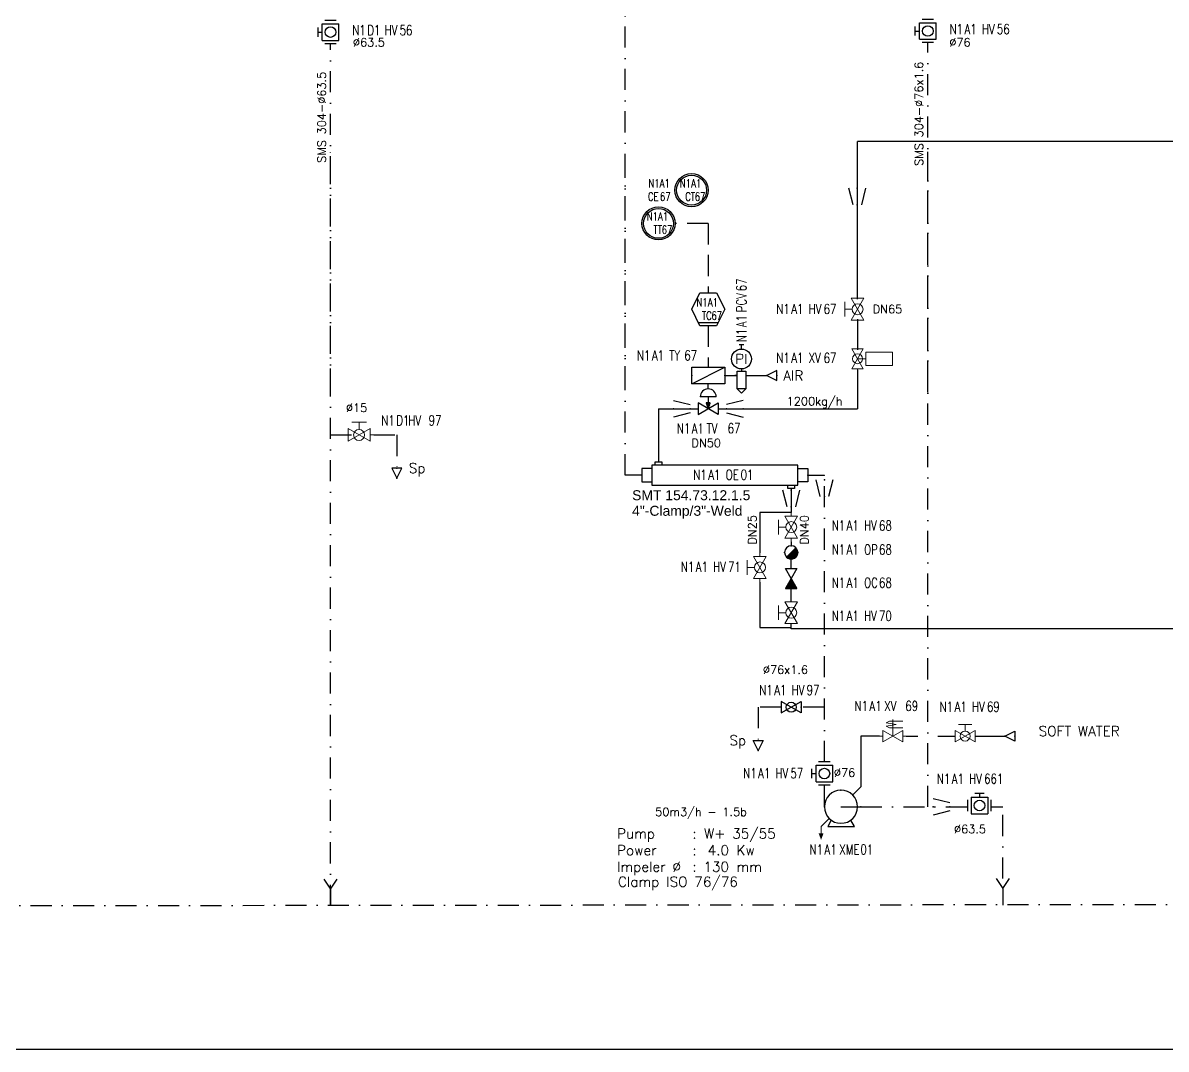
# Model space of a CAD drawing. Header units: inches. Extents: x 23270 to 25019, y 26221 to 27412.
# Drawn here: x 23625.2 to 23969.8, y 26220.9 to 26530.3 of the extents above; entities that cross this region are included whole.
import ezdxf
from ezdxf.enums import TextEntityAlignment as Align

# ---------------------------------------------------------------- set-up
doc = ezdxf.new("R2010")
doc.units = ezdxf.units.IN
doc.header["$MEASUREMENT"] = 0
for name, pattern in [('ACAD_ISO02W100', [15, 12, -3]), ('DASHDOT2', [12.7, 6.35, -3.175, 0, -3.175]), ('DASHED2', [9.525, 6.35, -3.175])]:
    doc.linetypes.add(name, pattern=pattern)
doc.layers.add('31 Equipment', color=7, linetype='Continuous', lineweight=9)
doc.layers.add('40 TXT Data', color=7, linetype='Continuous', lineweight=9)
for name, color, linetype in [('DIAMETRE', 7, 'Continuous'), ('ECHANGEURS', 7, 'Continuous'), ('LIAISON INSTRUMENTATION', 140, 'DASHED2'), ('MATERIEL-DIVERS', 7, 'Continuous'), ('POMPES', 7, 'Continuous'), ('REGUL', 140, 'DASHED2'), ('REPERES', 7, 'Continuous'), ('Skid', 5, 'Continuous'), ('techn-data', 7, 'Continuous'), ('TEXTES', 7, 'Continuous'), ('TUYAUTERIE-AIR INSTRUMENT', 3, 'Continuous'), ('TUYAUTERIE-EAU UTILITES FROIDE', 142, 'Continuous'), ('TUYAUTERIE-NEP', 4, 'DASHDOT2'), ('TUYAUTERIE-PROCESS', 30, 'Continuous'), ('TUYAUTERIE-VAPEUR INDUSTRIELLE', 231, 'Continuous'), ('TXT_ENG', 7, 'Continuous'), ('TXT_FR', 7, 'Continuous'), ('VANNES', 7, 'Continuous')]:
    doc.layers.add(name, color=color, linetype=linetype)
doc.layers.get('REPERES').off()
doc.styles.add('ROMANC', font='romanc')
doc.styles.add('ROMANS', font='ROMANS.SHX')
doc.styles.get("Standard").update_dxf_attribs({"font": 'arial.ttf'})

# ---------------------------------------------------------------- blocks, each defined once
blk = doc.blocks.new('VALVBUTT A BRIDES')
at = {"layer": 'VANNES'}
for p, q in [((-1.4, 3.77), (1.4, 3.77)), ((0, 3.77), (0, 2.5)), ((-3.5, -1.73), (-3.5, 1.74)), ((-2.5, 2.5), (-2.5, -2.5)), ((-2.5, 2.5), (2.5, 2.5)), ((2.5, 2.5), (2.5, -2.5)), ((3.5, -1.73), (3.5, 1.74)), ((-2.5, -2.5), (2.5, -2.5))]:
    blk.add_line(p, q, dxfattribs=at)
blk.add_circle((0, 0), 1.6, dxfattribs=at)
blk = doc.blocks.new('*X32')
at = {"color": 0}
for p, q in [((69.01, 247.98), (69.02, 248)), ((69.02, 247.95), (69.07, 248)), ((69.03, 247.92), (69.11, 248)), ((69.04, 247.88), (69.16, 248)), ((69.05, 247.85), (69.2, 248)), ((69.06, 247.81), (69.25, 248)), ((69.07, 247.78), (69.29, 248)), ((69.08, 247.75), (69.34, 248)), ((69.1, 247.71), (69.38, 248)), ((69.11, 247.68), (69.43, 248)), ((69.12, 247.65), (69.47, 248)), ((69.13, 247.61), (69.52, 248)), ((69.14, 247.58), (69.56, 248)), ((69.15, 247.54), (69.61, 248)), ((69.16, 247.51), (69.65, 248)), ((69.17, 247.48), (69.7, 248)), ((69.19, 247.44), (69.74, 248)), ((69.2, 247.41), (69.79, 248)), ((69.21, 247.38), (69.83, 248)), ((69.22, 247.34), (69.88, 248)), ((69.23, 247.31), (69.92, 248)), ((69.24, 247.28), (69.97, 248)), ((69.25, 247.24), (70.01, 248)), ((69.26, 247.21), (70.06, 248)), ((69.28, 247.17), (70.1, 248)), ((69.29, 247.14), (70.15, 248)), ((69.3, 247.11), (70.19, 248)), ((69.31, 247.07), (70.24, 248)), ((69.32, 247.04), (70.28, 248)), ((69.33, 247.01), (70.33, 248)), ((69.34, 246.97), (70.37, 248)), ((69.35, 246.94), (70.42, 248)), ((69.37, 246.9), (70.46, 248)), ((69.38, 246.87), (70.51, 248)), ((69.39, 246.84), (70.55, 248)), ((69.4, 246.8), (70.6, 248)), ((69.41, 246.77), (70.64, 248)), ((69.42, 246.74), (70.68, 248)), ((69.43, 246.7), (70.73, 248)), ((69.44, 246.67), (70.77, 248)), ((69.45, 246.64), (70.82, 248)), ((69.47, 246.6), (70.86, 248)), ((69.48, 246.57), (70.91, 248)), ((69.49, 246.53), (70.95, 248)), ((69.5, 246.5), (71, 248)), ((69.51, 246.47), (70.98, 247.93)), ((69.52, 246.43), (70.96, 247.87)), ((69.53, 246.4), (70.93, 247.8)), ((69.54, 246.37), (70.91, 247.73)), ((69.56, 246.33), (70.89, 247.66)), ((69.57, 246.3), (70.87, 247.6)), ((69.58, 246.26), (70.84, 247.53)), ((69.59, 246.23), (70.82, 247.46)), ((69.6, 246.2), (70.8, 247.4)), ((69.61, 246.16), (70.78, 247.33)), ((69.62, 246.13), (70.75, 247.26)), ((69.63, 246.1), (70.73, 247.19)), ((69.65, 246.06), (70.71, 247.13)), ((69.66, 246.03), (70.69, 247.06)), ((69.67, 246), (70.66, 246.99)), ((69.68, 245.96), (70.64, 246.92)), ((69.69, 245.93), (70.62, 246.86)), ((69.7, 245.89), (70.6, 246.79)), ((69.71, 245.86), (70.57, 246.72)), ((69.72, 245.83), (70.55, 246.65)), ((69.74, 245.79), (70.53, 246.59)), ((69.75, 245.76), (70.51, 246.52)), ((69.76, 245.73), (70.48, 246.45)), ((69.77, 245.69), (70.46, 246.38)), ((69.78, 245.66), (70.44, 246.32)), ((69.79, 245.63), (70.42, 246.25)), ((69.8, 245.59), (70.39, 246.18)), ((69.81, 245.56), (70.37, 246.12)), ((69.83, 245.52), (70.35, 246.05)), ((69.84, 245.49), (70.33, 245.98)), ((69.85, 245.46), (70.3, 245.91)), ((69.86, 245.42), (70.28, 245.85)), ((69.87, 245.39), (70.26, 245.78)), ((69.88, 245.36), (70.24, 245.71)), ((69.89, 245.32), (70.21, 245.64)), ((69.9, 245.29), (70.19, 245.58)), ((69.92, 245.25), (70.17, 245.51)), ((69.93, 245.22), (70.15, 245.44)), ((69.94, 245.19), (70.12, 245.37)), ((69.95, 245.15), (70.1, 245.31)), ((69.96, 245.12), (70.08, 245.24)), ((69.97, 245.09), (70.06, 245.17)), ((69.98, 245.05), (70.04, 245.11)), ((69.99, 245.02), (70.01, 245.04))]:
    blk.add_line(p, q, dxfattribs=at)
blk = doc.blocks.new('CVC')
at = {"color": 7}
for p, q in [((-2.4, 3.6), (-2.4, 3.6)), ((2.4, 3.6), (-2.4, 3.6)), ((0, 3.6), (0, 1.8)), ((3, -1.734), (-3, 1.734)), ((-3, -1.734), (3, 1.734)), ((-3, 1.734), (-3, -1.734)), ((-0.6, 1.8), (0, 0)), ((0.6, 1.8), (-0.6, 1.8)), ((0, 0), (0.6, 1.8)), ((3, 1.734), (3, -1.734))]:
    blk.add_line(p, q, dxfattribs=at)
blk.add_arc((0, 3.6), 2.4, 0, 180, dxfattribs=at)
at = {"color": 7, "xscale": 0.6000000000000001, "yscale": 0.6000000000000001, "zscale": 0.6000000000000001}
blk.add_blockref('*X32', (-42, -147), dxfattribs=at)
blk = doc.blocks.new('EP')
at = {"color": 7}
for p, q in [((-5, -2.5), (-5, 2.5)), ((-5, -2.5), (5, 2.5)), ((-5, 2.5), (5, 2.5)), ((5, 2.5), (5, -2.5)), ((5, -2.5), (-5, -2.5))]:
    blk.add_line(p, q, dxfattribs=at)
at = {"color": 7, "extrusion": (-1, 0, 0)}
blk.add_point((-5, 0), dxfattribs=at)
at = {"color": 7, "extrusion": (0, 1, 0)}
blk.add_point((0, 2.5), dxfattribs=at)
at = {"color": 7, "extrusion": (1, 0, 0)}
blk.add_point((5, 0), dxfattribs=at)
at = {"color": 7, "extrusion": (0, -1, 0)}
blk.add_point((0, -2.5), dxfattribs=at)
at = {"layer": 'REGUL', "color": 2}
for p in [(-5, 0), (0, 2.5), (5, 0), (0, -2.5)]:
    blk.add_point(p, dxfattribs=at)
at = {"layer": 'REGUL', "color": 7, "extrusion": (-1, 0, 0)}
blk.add_point((-5, 0), dxfattribs=at)
at = {"layer": 'REGUL', "color": 7, "extrusion": (0, 1, 0)}
blk.add_point((0, 2.5), dxfattribs=at)
at = {"layer": 'REGUL', "color": 7, "extrusion": (1, 0, 0)}
blk.add_point((5, 0), dxfattribs=at)
at = {"layer": 'REGUL', "color": 7, "extrusion": (0, -1, 0)}
blk.add_point((0, -2.5), dxfattribs=at)
blk = doc.blocks.new('INSTR-F-L-TT')
at = {"layer": 'MATERIEL-DIVERS'}
for radius in [5, 4.5]:
    blk.add_circle((0, 0), radius, dxfattribs=at)
blk = doc.blocks.new('INSTR-F-PLC-TC')
at = {"layer": 'MATERIEL-DIVERS', "color": 7, "lineweight": -3}
for p, q in [((-5, 0), (-2.5, 5)), ((-2.5, 5), (2.5, 5)), ((2.5, 5), (5, 0)), ((-2.5, -5), (-5, 0)), ((5, 0), (2.5, -5)), ((-3, -4), (3, -4)), ((2.5, -5), (-2.5, -5))]:
    blk.add_line(p, q, dxfattribs=at)
blk = doc.blocks.new('*X24')
at = {"color": 0}
for p, q in [((96.47, 162.96), (103.54, 170.03)), ((96.49, 162.94), (103.56, 170.01)), ((96.51, 162.92), (103.58, 169.99)), ((96.53, 162.9), (103.6, 169.97)), ((96.56, 162.88), (103.62, 169.94)), ((96.58, 162.85), (103.65, 169.92)), ((96.6, 162.83), (103.67, 169.9)), ((96.63, 162.81), (103.69, 169.87)), ((96.65, 162.79), (103.71, 169.85)), ((96.67, 162.77), (103.73, 169.83)), ((96.7, 162.75), (103.75, 169.8)), ((96.72, 162.73), (103.77, 169.78)), ((96.74, 162.7), (103.8, 169.76)), ((96.77, 162.68), (103.82, 169.73)), ((96.79, 162.66), (103.84, 169.71)), ((96.82, 162.64), (103.86, 169.68)), ((96.84, 162.62), (103.88, 169.66)), ((96.87, 162.6), (103.9, 169.63)), ((96.89, 162.58), (103.92, 169.61)), ((96.92, 162.56), (103.94, 169.58)), ((96.94, 162.54), (103.96, 169.56)), ((96.97, 162.52), (103.98, 169.53)), ((96.99, 162.5), (104, 169.51)), ((97.02, 162.49), (104.01, 169.48)), ((97.05, 162.47), (104.03, 169.45)), ((97.07, 162.45), (104.05, 169.43)), ((97.1, 162.43), (104.07, 169.4)), ((97.12, 162.41), (104.09, 169.38)), ((97.15, 162.39), (104.11, 169.35)), ((97.18, 162.37), (104.13, 169.32)), ((97.2, 162.36), (104.14, 169.3)), ((97.23, 162.34), (104.16, 169.27)), ((97.26, 162.32), (104.18, 169.24)), ((97.28, 162.3), (104.2, 169.22)), ((97.31, 162.28), (104.22, 169.19)), ((97.34, 162.27), (104.23, 169.16)), ((97.37, 162.25), (104.25, 169.13)), ((97.39, 162.23), (104.27, 169.11)), ((97.42, 162.22), (104.28, 169.08)), ((97.45, 162.2), (104.3, 169.05)), ((97.48, 162.18), (104.32, 169.02)), ((97.51, 162.17), (104.33, 168.99)), ((97.54, 162.15), (104.35, 168.96)), ((97.56, 162.13), (104.37, 168.94)), ((97.59, 162.12), (104.38, 168.91)), ((97.62, 162.1), (104.4, 168.88)), ((97.65, 162.09), (104.41, 168.85)), ((97.68, 162.07), (104.43, 168.82)), ((97.71, 162.05), (104.45, 168.79)), ((97.74, 162.04), (104.46, 168.76)), ((97.77, 162.02), (104.48, 168.73)), ((97.8, 162.01), (104.49, 168.7)), ((97.83, 161.99), (104.51, 168.67)), ((97.86, 161.98), (104.52, 168.64)), ((97.89, 161.97), (104.53, 168.61)), ((97.92, 161.95), (104.55, 168.58)), ((97.95, 161.94), (104.56, 168.55)), ((97.98, 161.92), (104.58, 168.52)), ((98.02, 161.91), (104.59, 168.48)), ((98.05, 161.9), (104.6, 168.45)), ((98.08, 161.88), (104.62, 168.42)), ((98.11, 161.87), (104.63, 168.39)), ((98.14, 161.86), (104.64, 168.36)), ((98.17, 161.84), (104.66, 168.33)), ((98.21, 161.83), (104.67, 168.29)), ((98.24, 161.82), (104.68, 168.26)), ((98.27, 161.81), (104.69, 168.23)), ((98.31, 161.8), (104.7, 168.19)), ((98.34, 161.78), (104.72, 168.16)), ((98.37, 161.77), (104.73, 168.13)), ((98.41, 161.76), (104.74, 168.09)), ((98.44, 161.75), (104.75, 168.06)), ((98.47, 161.74), (104.76, 168.03)), ((98.51, 161.73), (104.77, 167.99)), ((98.54, 161.72), (104.78, 167.96)), ((98.58, 161.71), (104.79, 167.92)), ((98.61, 161.7), (104.8, 167.89)), ((98.65, 161.69), (104.81, 167.85)), ((98.68, 161.68), (104.82, 167.82)), ((98.72, 161.67), (104.83, 167.78)), ((98.75, 161.66), (104.84, 167.75)), ((98.79, 161.65), (104.85, 167.71)), ((98.82, 161.64), (104.86, 167.68)), ((98.86, 161.63), (104.87, 167.64)), ((98.9, 161.62), (104.88, 167.6)), ((98.93, 161.62), (104.88, 167.57)), ((98.97, 161.61), (104.89, 167.53)), ((99.01, 161.6), (104.9, 167.49)), ((99.04, 161.59), (104.91, 167.46)), ((99.08, 161.58), (104.92, 167.42)), ((99.12, 161.58), (104.92, 167.38)), ((99.16, 161.57), (104.93, 167.34)), ((99.2, 161.56), (104.94, 167.3)), ((99.24, 161.56), (104.94, 167.26)), ((99.27, 161.55), (104.95, 167.23)), ((99.31, 161.55), (104.95, 167.19)), ((99.35, 161.54), (104.96, 167.15)), ((99.39, 161.54), (104.96, 167.11)), ((99.43, 161.53), (104.97, 167.07)), ((99.47, 161.53), (104.97, 167.03)), ((99.51, 161.52), (104.98, 166.99)), ((99.56, 161.52), (104.98, 166.94)), ((99.6, 161.52), (104.98, 166.9)), ((99.64, 161.51), (104.99, 166.86)), ((99.68, 161.51), (104.99, 166.82)), ((99.72, 161.51), (104.99, 166.78)), ((99.77, 161.51), (104.99, 166.73)), ((99.81, 161.5), (105, 166.69)), ((99.85, 161.5), (105, 166.65)), ((99.9, 161.5), (105, 166.6)), ((99.94, 161.5), (105, 166.56)), ((99.99, 161.5), (105, 166.51)), ((100.03, 161.5), (105, 166.47)), ((100.08, 161.5), (105, 166.42)), ((100.12, 161.5), (105, 166.38)), ((100.17, 161.5), (105, 166.33)), ((100.21, 161.5), (105, 166.29)), ((100.26, 161.51), (104.99, 166.24)), ((100.31, 161.51), (104.99, 166.19)), ((100.36, 161.51), (104.99, 166.14)), ((100.41, 161.52), (104.98, 166.09)), ((100.46, 161.52), (104.98, 166.04)), ((100.5, 161.53), (104.97, 166)), ((100.55, 161.53), (104.97, 165.95)), ((100.61, 161.54), (104.96, 165.89)), ((100.66, 161.54), (104.96, 165.84)), ((100.71, 161.55), (104.95, 165.79)), ((100.76, 161.56), (104.94, 165.74)), ((100.82, 161.57), (104.93, 165.68)), ((100.87, 161.58), (104.92, 165.63)), ((100.92, 161.59), (104.91, 165.58)), ((100.98, 161.6), (104.9, 165.52)), ((101.04, 161.61), (104.89, 165.46)), ((101.09, 161.62), (104.88, 165.41)), ((101.15, 161.63), (104.87, 165.35)), ((101.21, 161.65), (104.85, 165.29)), ((101.27, 161.66), (104.84, 165.23)), ((101.33, 161.68), (104.82, 165.17)), ((101.4, 161.7), (104.8, 165.1)), ((101.46, 161.72), (104.78, 165.04)), ((101.53, 161.74), (104.76, 164.97)), ((101.59, 161.76), (104.74, 164.91)), ((101.66, 161.78), (104.72, 164.84)), ((101.73, 161.81), (104.69, 164.77)), ((101.8, 161.84), (104.66, 164.7)), ((101.88, 161.87), (104.63, 164.62)), ((101.95, 161.9), (104.6, 164.55)), ((102.03, 161.93), (104.57, 164.47)), ((102.12, 161.97), (104.53, 164.38)), ((102.2, 162.01), (104.49, 164.3)), ((102.29, 162.06), (104.44, 164.21)), ((102.39, 162.11), (104.39, 164.11)), ((102.49, 162.16), (104.34, 164.01)), ((102.6, 162.23), (104.27, 163.9)), ((102.72, 162.31), (104.19, 163.78)), ((102.86, 162.4), (104.1, 163.64)), ((103.02, 162.52), (103.98, 163.48)), ((103.26, 162.71), (103.79, 163.24))]:
    blk.add_line(p, q, dxfattribs=at)
blk = doc.blocks.new('ST')
at = {"color": 7}
blk.add_line((-1.41, 1.42), (1.42, -1.41), dxfattribs=at)
for start, end in [(134.8377, 315.1619), (315.2431, 134.7569)]:
    blk.add_arc((0, 0), 2, start, end, dxfattribs=at)
at = {"color": 7, "extrusion": (-1, 0, 0)}
blk.add_point((-2, 0), dxfattribs=at)
at = {"color": 7, "extrusion": (0, 1, 0)}
blk.add_point((0, 2), dxfattribs=at)
at = {"color": 7, "extrusion": (1, 0, 0)}
blk.add_point((2, 0), dxfattribs=at)
at = {"color": 7, "extrusion": (0, -1, 0)}
blk.add_point((0, -2), dxfattribs=at)
at = {"color": 7, "xscale": -0.4, "yscale": 0.4, "zscale": 0.4}
blk.add_blockref('*X24', (40, -66.6), dxfattribs=at)
blk = doc.blocks.new('*X33')
at = {"color": 0}
for p, q in [((-1.24, 0), (-1.22, 0.01)), ((-1.22, -0.01), (-1.24, 0)), ((-1.19, -0.04), (-1.01, 0.13)), ((-1.01, -0.13), (-1.19, 0.04)), ((-1.13, -0.07), (-0.81, 0.26)), ((-0.81, -0.26), (-1.13, 0.07)), ((-1.07, -0.1), (-0.6, 0.38)), ((-0.6, -0.38), (-1.07, 0.1)), ((-1.02, -0.13), (-0.39, 0.5)), ((-0.39, -0.5), (-1.02, 0.13)), ((-0.96, -0.17), (-0.18, 0.62)), ((-0.18, -0.62), (-0.96, 0.17)), ((-0.9, -0.2), (0.03, 0.74)), ((0.03, -0.74), (-0.9, 0.2)), ((-0.85, -0.23), (0.24, 0.86)), ((0.24, -0.86), (-0.85, 0.23)), ((-0.79, -0.26), (0.45, 0.98)), ((0.45, -0.98), (-0.79, 0.26)), ((-0.74, -0.29), (0.66, 1.1)), ((0.66, -1.1), (-0.74, 0.29)), ((-0.68, -0.33), (0.87, 1.22)), ((0.87, -1.22), (-0.68, 0.33)), ((-0.62, -0.36), (1.08, 1.34)), ((1.08, -1.34), (-0.62, 0.36)), ((-0.57, -0.39), (1.28, 1.46)), ((1.28, -1.46), (-0.57, 0.39)), ((-0.51, -0.42), (1.49, 1.58)), ((1.49, -1.58), (-0.51, 0.42)), ((-0.46, -0.46), (1.7, 1.7)), ((1.7, -1.7), (-0.46, 0.46)), ((-0.4, -0.49), (1.91, 1.82)), ((1.91, -1.82), (-0.4, 0.49)), ((-0.34, -0.52), (2.12, 1.94)), ((2.12, -1.94), (-0.34, 0.52)), ((-0.29, -0.55), (2.33, 2.06)), ((2.33, -2.06), (-0.29, 0.55)), ((-0.23, -0.59), (2.54, 2.18)), ((2.54, -2.18), (-0.23, 0.59)), ((-0.18, -0.62), (2.75, 2.3)), ((2.75, -2.3), (-0.18, 0.62)), ((-0.12, -0.65), (2.96, 2.43)), ((2.96, -2.43), (-0.12, 0.65)), ((-0.06, -0.68), (3.16, 2.55)), ((3.16, -2.55), (-0.06, 0.68)), ((-0.01, -0.72), (3.37, 2.67)), ((3.37, -2.67), (-0.01, 0.72)), ((0.05, -0.75), (3.58, 2.79)), ((3.58, -2.79), (0.05, 0.75)), ((0.1, -0.78), (3.79, 2.91)), ((3.79, -2.91), (0.1, 0.78)), ((0.16, -0.81), (4, 3.03)), ((4, -3.03), (0.16, 0.81)), ((0.22, -0.84), (4.21, 3.15)), ((4.21, -3.15), (0.22, 0.84)), ((0.27, -0.88), (4.42, 3.27)), ((4.42, -3.27), (0.27, 0.88)), ((0.33, -0.91), (4.63, 3.39)), ((4.63, -3.39), (0.33, 0.91)), ((0.38, -0.94), (4.84, 3.51)), ((4.84, -3.51), (0.38, 0.94)), ((0.44, -0.97), (5, 3.59)), ((5, -3.59), (0.44, 0.97)), ((0.5, -1.01), (5, 3.5)), ((5, -3.5), (0.5, 1.01)), ((0.55, -1.04), (5, 3.41)), ((5, -3.41), (0.55, 1.04)), ((0.61, -1.07), (5, 3.32)), ((5, -3.32), (0.61, 1.07)), ((0.66, -1.1), (5, 3.23)), ((5, -3.23), (0.66, 1.1)), ((0.72, -1.14), (5, 3.14)), ((5, -3.14), (0.72, 1.14)), ((0.78, -1.17), (5, 3.06)), ((5, -3.06), (0.78, 1.17)), ((0.83, -1.2), (5, 2.97)), ((5, -2.97), (0.83, 1.2)), ((0.89, -1.23), (5, 2.88)), ((5, -2.88), (0.89, 1.23)), ((0.94, -1.27), (5, 2.79)), ((5, -2.79), (0.94, 1.27)), ((1, -1.3), (5, 2.7)), ((5, -2.7), (1, 1.3)), ((1.06, -1.33), (5, 2.61)), ((5, -2.61), (1.06, 1.33)), ((1.11, -1.36), (5, 2.53)), ((5, -2.53), (1.11, 1.36)), ((1.17, -1.39), (5, 2.44)), ((5, -2.44), (1.17, 1.39)), ((1.22, -1.43), (5, 2.35)), ((5, -2.35), (1.22, 1.43)), ((1.28, -1.46), (5, 2.26)), ((5, -2.26), (1.28, 1.46)), ((1.34, -1.49), (5, 2.17)), ((5, -2.17), (1.34, 1.49)), ((1.39, -1.52), (5, 2.08)), ((5, -2.08), (1.39, 1.52)), ((1.45, -1.56), (5, 1.99)), ((5, -1.99), (1.45, 1.56)), ((1.51, -1.59), (5, 1.91)), ((5, -1.91), (1.51, 1.59)), ((1.56, -1.62), (5, 1.82)), ((5, -1.82), (1.56, 1.62)), ((1.62, -1.65), (5, 1.73)), ((5, -1.73), (1.62, 1.65)), ((5, -1.64), (1.67, 1.69)), ((1.67, -1.69), (5, 1.64)), ((5, -1.55), (1.73, 1.72)), ((1.73, -1.72), (5, 1.55)), ((5, -1.46), (1.79, 1.75)), ((1.79, -1.75), (5, 1.46)), ((5, -1.38), (1.84, 1.78)), ((1.84, -1.78), (5, 1.38)), ((5, -1.29), (1.9, 1.81)), ((1.9, -1.81), (5, 1.29)), ((5, -1.2), (1.95, 1.85)), ((1.95, -1.85), (5, 1.2)), ((5, -1.11), (2.01, 1.88)), ((2.01, -1.88), (5, 1.11)), ((5, -1.02), (2.07, 1.91)), ((2.07, -1.91), (5, 1.02)), ((5, -0.93), (2.12, 1.94)), ((2.12, -1.94), (5, 0.93)), ((5, -0.85), (2.18, 1.98)), ((2.18, -1.98), (5, 0.85)), ((5, -0.76), (2.23, 2.01)), ((2.23, -2.01), (5, 0.76)), ((5, -0.67), (2.29, 2.04)), ((2.29, -2.04), (5, 0.67)), ((5, -0.58), (2.35, 2.07)), ((2.35, -2.07), (5, 0.58)), ((5, -0.49), (2.4, 2.11)), ((2.4, -2.11), (5, 0.49)), ((5, -0.4), (2.46, 2.14)), ((2.46, -2.14), (5, 0.4)), ((5, -0.32), (2.51, 2.17)), ((2.51, -2.17), (5, 0.32)), ((5, -0.23), (2.57, 2.2)), ((2.57, -2.2), (5, 0.23)), ((5, -0.14), (2.63, 2.24)), ((2.63, -2.24), (5, 0.14)), ((5, -0.05), (2.68, 2.27)), ((2.68, -2.27), (5, 0.05)), ((5, 0.04), (2.74, 2.3)), ((5, 0.13), (2.79, 2.33)), ((5, 0.21), (2.85, 2.36)), ((5, 0.3), (2.91, 2.4)), ((5, 0.39), (2.96, 2.43)), ((5, 0.48), (3.02, 2.46)), ((5, 0.57), (3.07, 2.49)), ((5, 0.66), (3.13, 2.53)), ((5, 0.75), (3.19, 2.56)), ((5, 0.83), (3.24, 2.59)), ((5, 0.92), (3.3, 2.62)), ((5, 1.01), (3.35, 2.66)), ((5, 1.1), (3.41, 2.69)), ((5, 1.19), (3.47, 2.72)), ((5, 1.28), (3.52, 2.75)), ((5, 1.36), (3.58, 2.79)), ((5, 1.45), (3.63, 2.82)), ((5, 1.54), (3.69, 2.85)), ((5, 1.63), (3.75, 2.88)), ((5, 1.72), (3.8, 2.91)), ((5, 1.81), (3.86, 2.95)), ((5, 1.89), (3.92, 2.98)), ((5, 1.98), (3.97, 3.01)), ((5, 2.07), (4.03, 3.04)), ((5, 2.16), (4.08, 3.08)), ((5, 2.25), (4.14, 3.11)), ((5, 2.34), (4.2, 3.14)), ((5, 2.42), (4.25, 3.17)), ((5, 2.51), (4.31, 3.21)), ((5, 2.6), (4.36, 3.24)), ((5, 2.69), (4.42, 3.27)), ((5, 2.78), (4.48, 3.3)), ((5, 2.87), (4.53, 3.33)), ((5, 2.95), (4.59, 3.37)), ((5, 3.04), (4.64, 3.4)), ((5, 3.13), (4.7, 3.43)), ((5, 3.22), (4.76, 3.46)), ((5, 3.31), (4.81, 3.5)), ((5, 3.4), (4.87, 3.53)), ((5, 3.49), (4.92, 3.56)), ((5, 3.57), (4.98, 3.59)), ((2.74, -2.3), (5, -0.04)), ((2.79, -2.33), (5, -0.13)), ((2.85, -2.36), (5, -0.21)), ((2.91, -2.4), (5, -0.3)), ((2.96, -2.43), (5, -0.39)), ((3.02, -2.46), (5, -0.48)), ((3.07, -2.49), (5, -0.57)), ((3.13, -2.53), (5, -0.66)), ((3.19, -2.56), (5, -0.75)), ((3.24, -2.59), (5, -0.83)), ((3.3, -2.62), (5, -0.92)), ((3.35, -2.66), (5, -1.01)), ((3.41, -2.69), (5, -1.1)), ((3.47, -2.72), (5, -1.19)), ((3.52, -2.75), (5, -1.28)), ((3.58, -2.79), (5, -1.36)), ((3.63, -2.82), (5, -1.45)), ((3.69, -2.85), (5, -1.54)), ((3.75, -2.88), (5, -1.63)), ((3.8, -2.91), (5, -1.72)), ((3.86, -2.95), (5, -1.81)), ((3.92, -2.98), (5, -1.89)), ((3.97, -3.01), (5, -1.98)), ((4.03, -3.04), (5, -2.07)), ((4.08, -3.08), (5, -2.16)), ((4.14, -3.11), (5, -2.25)), ((4.2, -3.14), (5, -2.34)), ((4.25, -3.17), (5, -2.42)), ((4.31, -3.21), (5, -2.51)), ((4.36, -3.24), (5, -2.6)), ((4.42, -3.27), (5, -2.69)), ((4.48, -3.3), (5, -2.78)), ((4.53, -3.33), (5, -2.87)), ((4.59, -3.37), (5, -2.95)), ((4.64, -3.4), (5, -3.04)), ((4.7, -3.43), (5, -3.13)), ((4.76, -3.46), (5, -3.22)), ((4.81, -3.5), (5, -3.31)), ((4.87, -3.53), (5, -3.4)), ((4.92, -3.56), (5, -3.49)), ((4.98, -3.59), (5, -3.57))]:
    blk.add_line(p, q, dxfattribs=at)
blk = doc.blocks.new('NRVS')
at = {"color": 7}
for p, q in [((-3, -1.73), (-3, 1.73)), ((3, 1.73), (-3, -1.73)), ((-3, 1.73), (3, -1.73)), ((3, -1.73), (3, 1.73))]:
    blk.add_line(p, q, dxfattribs=at)
at = {"color": 7, "extrusion": (1, 0, 0)}
blk.add_point((3, 0), dxfattribs=at)
at = {"color": 7, "extrusion": (-1, 0, 0)}
blk.add_point((-3, 0), dxfattribs=at)
at = {"color": 7, "xscale": 0.4801664355062404, "yscale": 0.4801664355062404, "zscale": 0.4801664355062404}
blk.add_blockref('*X33', (0.6, 0), dxfattribs=at)
blk = doc.blocks.new('INSTR-F-L-CT')
at = {"layer": 'MATERIEL-DIVERS'}
for radius in [5, 4.5]:
    blk.add_circle((0, 0), radius, dxfattribs=at)
blk = doc.blocks.new('FLE23')
at = {"color": 7}
for p, q in [((0, -1.5), (0, 1.5)), ((0, 1.5), (3, 0)), ((3, 0), (0, -1.5))]:
    blk.add_line(p, q, dxfattribs=at)
at = {"layer": 'MATERIEL-DIVERS', "color": 2}
for p in [(0, 0), (3, 0)]:
    blk.add_point(p, dxfattribs=at)
at = {"layer": 'MATERIEL-DIVERS', "color": 7, "extrusion": (-1, 0, 0)}
blk.add_point((0, 0), dxfattribs=at)
at = {"layer": 'MATERIEL-DIVERS', "color": 7, "extrusion": (1, 0, 0)}
blk.add_point((3, 0), dxfattribs=at)
blk = doc.blocks.new('VALVBALL')
at = {"color": 7}
for p, q in [((-3, 1.734), (-3, -1.734)), ((-3, -1.734), (3, 1.734)), ((3, -1.734), (-3, 1.734)), ((3, 1.734), (3, -1.734))]:
    blk.add_line(p, q, dxfattribs=at)
blk.add_circle((0, 0), 1.5, dxfattribs=at)
at = {"color": 7, "extrusion": (-1, 0, 0)}
blk.add_point((-3, 0), dxfattribs=at)
at = {"color": 7, "extrusion": (1, 0, 0)}
blk.add_point((3, 0), dxfattribs=at)
blk = doc.blocks.new('TUBLISSE')
at = {"layer": 'MATERIEL-DIVERS'}
for p, q in [((4, 3), (4, 4)), ((4, 4), (6, 4)), ((6, 4), (6, 3)), ((3, 2), (0, 2)), ((0, 2), (0, -2)), ((47, 3), (3, 3)), ((3, 3), (3, -3)), ((47, -3), (47, 3)), ((47, 2), (50, 2)), ((50, 2), (50, -2)), ((0, -2), (3, -2)), ((3, -3), (47, -3)), ((44, -4), (44, -3)), ((46, -3), (46, -4)), ((50, -2), (47, -2)), ((46, -4), (44, -4))]:
    blk.add_line(p, q, dxfattribs=at)
at = {"layer": 'MATERIEL-DIVERS', "color": 7, "extrusion": (0, 1, 0)}
blk.add_point((5, 4), dxfattribs=at)
at = {"layer": 'MATERIEL-DIVERS', "color": 2}
for p in [(5, 4), (0, 0), (50, 0), (45, -4)]:
    blk.add_point(p, dxfattribs=at)
at = {"layer": 'MATERIEL-DIVERS', "color": 7, "extrusion": (-1, 0, 0)}
blk.add_point((0, 0), dxfattribs=at)
at = {"layer": 'MATERIEL-DIVERS', "color": 7, "extrusion": (1, 0, 0)}
blk.add_point((50, 0), dxfattribs=at)
at = {"layer": 'MATERIEL-DIVERS', "color": 7, "extrusion": (0, -1, 0)}
blk.add_point((45, -4), dxfattribs=at)
blk = doc.blocks.new('PUMPCENP')
at = {"color": 7}
for p, q in [((0, 0), (-6, 0)), ((-4.04, -6), (-2.93, -4.05)), ((3.99, -6), (-4.04, -6)), ((2.92, -4.06), (3.99, -6))]:
    blk.add_line(p, q, dxfattribs=at)
blk.add_circle((0, 0), 5, dxfattribs=at)
at = {"color": 7, "extrusion": (1, 0, 0)}
blk.add_point((0, 5), dxfattribs=at)
at = {"color": 7, "extrusion": (-1, 0, 0)}
blk.add_point((-6, 0), dxfattribs=at)
at = {"color": 7, "extrusion": (0, 1, 0)}
blk.add_point((5, 0), dxfattribs=at)
blk = doc.blocks.new('CR')
at = {"color": 7}
for p, q in [((-2.5, 2.5), (2.5, 1.25)), ((2.5, 1.25), (2.5, 1.25)), ((2.5, -1.25), (-2.5, -2.5))]:
    blk.add_line(p, q, dxfattribs=at)
at = {"color": 7, "extrusion": (-1, 0, 0)}
blk.add_point((-2.5, 0), dxfattribs=at)
at = {"color": 7, "extrusion": (1, 0, 0)}
blk.add_point((2.5, 0), dxfattribs=at)
blk = doc.blocks.new('DETR12MODIF')
at = {"layer": 'MATERIEL-DIVERS', "color": 7}
for p, q in [((-0.67, 9.33), (0.67, 9.33)), ((0, 8), (0, 9.33)), ((-1.33, 0), (-2, 0)), ((-1.33, -4), (-1.33, 1.33)), ((-1.33, 1.33), (1.33, 1.33)), ((1.33, 1.33), (1.33, -4)), ((1.33, 0), (2, 0)), ((-1.33, -4), (0, -5.33)), ((1.33, -4), (-1.33, -4)), ((0, -5.33), (1.33, -4))]:
    blk.add_line(p, q, dxfattribs=at)
at = {"layer": 'MATERIEL-DIVERS'}
blk.add_line((0, 2), (0, 1.33), dxfattribs=at)
blk.add_circle((0, 5), 3, dxfattribs=at)
at = {"layer": 'MATERIEL-DIVERS', "style": 'ROMANS'}
blk.add_text('PI', height=3, dxfattribs=at).set_placement((0, 5), align=Align.MIDDLE)
blk = doc.blocks.new('FLE23-A')
at = {"color": 7}
for p, q in [((0, 1.5), (-3, 0)), ((-3, 0), (0, -1.5)), ((0, -1.5), (0, 1.5))]:
    blk.add_line(p, q, dxfattribs=at)
at = {"layer": 'MATERIEL-DIVERS', "color": 7, "extrusion": (-1, 0, 0)}
blk.add_point((-3, 0), dxfattribs=at)
at = {"layer": 'MATERIEL-DIVERS', "color": 2}
for p in [(-3, 0), (0, 0)]:
    blk.add_point(p, dxfattribs=at)
at = {"layer": 'MATERIEL-DIVERS', "color": 7, "extrusion": (1, 0, 0)}
blk.add_point((0, 0), dxfattribs=at)
blk = doc.blocks.new('APV-VLVM-BALL-KHV+MF-1')
at = {"layer": '31 Equipment'}
for p, q in [((-2, 3.5), (2, 3.5)), ((0, 1.5), (0, 3.5)), ((-3, 1.734), (-3, -1.734)), ((-3, -1.734), (3, 1.734)), ((3, -1.734), (-3, 1.734)), ((3, 1.734), (3, -1.734))]:
    blk.add_line(p, q, dxfattribs=at)
at = {"layer": '31 Equipment', "ltscale": 38}
for p, q in [((-3, 0), (-4, 0)), ((3, 0), (4, 0))]:
    blk.add_line(p, q, dxfattribs=at)
at = {"layer": '31 Equipment'}
blk.add_circle((0, 0), 1.5, dxfattribs=at)
blk = doc.blocks.new('APV-PMP-GEN-FLUSH-1')
at = {"layer": '31 Equipment', "color": 7}
for p, q in [((-3.54, 3.54), (-6, 6)), ((5.99, -6), (3.53, -3.54))]:
    blk.add_line(p, q, dxfattribs=at)
at = {"layer": '31 Equipment', "linetype": 'ACAD_ISO02W100', "ltscale": 38}
blk.add_line((6, -6), (6, -8), dxfattribs=at)
at = {"layer": '31 Equipment'}
blk.add_lwpolyline([(6, -10, 0, 1.5, 0), (6, -8, 1.5, 1.5, 0)], format="xyseb", dxfattribs=at)
blk = doc.blocks.new('APV-VLV-SOLV-22-1')
at = {"layer": '31 Equipment', "linetype": 'ACAD_ISO02W100', "ltscale": 38}
for p, q in [((-1, 4.5), (-2, 4)), ((-2, 4), (1, 3.5)), ((-2, 3), (1, 3.5)), ((3, 4.5), (-1, 4.5)), ((0, 0), (0, 5)), ((-1, 2.5), (-2, 3)), ((3, 2.5), (-1, 2.5))]:
    blk.add_line(p, q, dxfattribs=at)
at = {"layer": '31 Equipment', "ltscale": 38}
for p, q in [((-3, 0), (-4, 0)), ((3, 0), (4, 0))]:
    blk.add_line(p, q, dxfattribs=at)
at = {"layer": '31 Equipment'}
for p, q in [((-3, 1.734), (-3, -1.734)), ((-3, -1.734), (3, 1.734)), ((3, -1.734), (-3, 1.734)), ((3, 1.734), (3, -1.734))]:
    blk.add_line(p, q, dxfattribs=at)
blk = doc.blocks.new('APV-VLV-BALL-KHV+MF-3')
at = {"layer": '31 Equipment', "ltscale": 38}
for p, q in [((-3, 0), (-4, 0)), ((0, 0), (0, 2.5)), ((3, 0), (4, 0))]:
    blk.add_line(p, q, dxfattribs=at)
at = {"layer": '31 Equipment'}
for p, q in [((-3, 1.734), (-3, -1.734)), ((-3, -1.734), (3, 1.734)), ((3, -1.734), (-3, 1.734)), ((3, 1.734), (3, -1.734))]:
    blk.add_line(p, q, dxfattribs=at)
at = {"layer": '31 Equipment', "ltscale": 38}
blk.add_lwpolyline([(-2, 2.5), (2, 2.5), (2, 10.5), (-2, 10.5)], close=True, dxfattribs=at)
at = {"layer": '31 Equipment'}
blk.add_circle((0, 0), 1.5, dxfattribs=at)
blk = doc.blocks.new('REPNORM')
at = {"layer": 'TEXTES', "style": 'ROMANS', "width": 0.75}
for tag, p in [('ZONE', (-9.75, -1.25)), ('SOUSZONE', (-5.25, -1.25)), ('ELEMENT', (0, -1.25)), ('NUM', (4.5, -1.25))]:
    blk.add_attdef(tag, p, '', height=3, dxfattribs=at)
blk = doc.blocks.new('REPNORM1')
at = {"layer": 'TEXTES', "style": 'ROMANS', "width": 0.75}
for tag, p in [('ZONE', (-9.75, -1.25)), ('SOUSZONE', (-5.25, -1.25)), ('ELEMENT', (-0.75, -1.25)), ('NUM', (5.59, -1.22))]:
    blk.add_attdef(tag, p, '', height=3, dxfattribs=at)
blk = doc.blocks.new('REPINS2')
at = {"layer": 'TEXTES', "style": 'ROMANS', "width": 0.7}
for tag, p in [('ZONE', (-3.35, 0.8)), ('SOUSZONE', (0.05, 0.8)), ('NUM', (0.7, -2.6))]:
    blk.add_attdef(tag, p, '', height=2.5, dxfattribs=at)
blk.add_attdef('ELEMENT', text='', height=2.5, dxfattribs=at).set_placement((-1.56, -2.59), align=Align.CENTER)
blk = doc.blocks.new('REPINS')
at = {"layer": 'TEXTES', "style": 'ROMANS', "width": 0.75}
for tag, p in [('ZONE', (-3.3, 1)), ('SOUSZONE', (0.1, 1)), ('NUM', (0.2, -3))]:
    blk.add_attdef(tag, p, '', height=2.5, dxfattribs=at)
blk.add_attdef('ELEMENT', text='', height=2.5, dxfattribs=at).set_placement((-0.2, -3), align=Align.RIGHT)
blk = doc.blocks.new('TEXT-PUMP_caract_ANGLAIS')
at = {"layer": 'techn-data', "style": 'ROMANS'}
for s, p in [('Pump', (-22, 9)), ('Power', (-22, 4)), ('Kw', (14, 4)), ('Impeler %%C', (-22, -1)), ('mm', (14, -1))]:
    blk.add_text(s, height=3, dxfattribs=at).set_placement(p)
for p in [(2, 9), (2, 4), (2, -1)]:
    blk.add_text(':', height=3, dxfattribs=at).set_placement(p, align=Align.RIGHT)
blk.add_attdef('Type', (4.23, 9), '', height=3, dxfattribs=at)
for tag, p in [('Pui', (11.76, 4)), ('Dia', (11.76, -1))]:
    blk.add_attdef(tag, text='', height=3, dxfattribs=at).set_placement(p, align=Align.RIGHT)

msp = doc.modelspace()

# ---------------------------------------------------------------- linework, layer by layer
at = {"layer": 'LIAISON INSTRUMENTATION'}
for p, q in [((23831.79, 26469.85), (23821.79, 26469.85)), ((23831.79, 26469.85), (23831.79, 26448.96)), ((23831.79, 26438.96), (23831.79, 26426.46))]:
    msp.add_line(p, q, dxfattribs=at)
at = {"layer": 'MATERIEL-DIVERS', "color": 7}
for p, q in [((23840.46, 26423.96), (23839.79, 26423.96)), ((23843.12, 26423.96), (23843.79, 26423.96))]:
    msp.add_line(p, q, dxfattribs=at)
at = {"layer": 'MATERIEL-DIVERS'}
msp.add_line((23831.79, 26419.96), (23831.79, 26421.46), dxfattribs=at)
at = {"layer": 'Skid'}
msp.add_lwpolyline([(23280.37, 26220.87), (24692.51, 26220.87), (24692.51, 26403.84), (25019.02, 26403.84)], dxfattribs=at)
at = {"layer": 'TUYAUTERIE-AIR INSTRUMENT'}
for p, q in [((23836.79, 26423.96), (23840.46, 26423.96)), ((23843.79, 26423.96), (23849.46, 26423.96))]:
    msp.add_line(p, q, dxfattribs=at)
at = {"layer": 'TUYAUTERIE-EAU UTILITES FROIDE'}
for p, q in [((23883.44, 26315.25), (23877.79, 26315.25)), ((23877.79, 26315.25), (23877.79, 26299.96)), ((23891.44, 26315.25), (23894.95, 26315.25)), ((23900.95, 26315.25), (23906.2, 26315.25)), ((23912.2, 26315.25), (23921.2, 26315.25))]:
    msp.add_line(p, q, dxfattribs=at)
at = {"layer": 'TUYAUTERIE-NEP'}
for p, q in [((23806.79, 26420.49), (23806.79, 26948.8)), ((23717.95, 26419.77), (23717.95, 26524.03)), ((23897.95, 26418.93), (23897.95, 26524.35)), ((23717.95, 26264.08), (23717.95, 26491.54)), ((23806.79, 26393.96), (23806.79, 26492.1)), ((23897.95, 26293.96), (23897.95, 26491.38)), ((23717.95, 26406.05), (23724.95, 26406.05)), ((23730.95, 26406.05), (23737.95, 26406.05)), ((23737.95, 26406.05), (23737.95, 26396.07)), ((23811.79, 26393.96), (23806.79, 26393.96)), ((23861.79, 26393.96), (23866.79, 26393.96)), ((23866.79, 26307.46), (23866.79, 26393.96)), ((23853.79, 26323.96), (23846.79, 26323.96)), ((23846.79, 26323.96), (23846.79, 26313.98)), ((23866.79, 26323.96), (23859.79, 26323.96)), ((23866.79, 26293.96), (23866.79, 26300.46)), ((23877.79, 26293.96), (23910.05, 26293.96)), ((23917.05, 26293.96), (23920.55, 26293.96)), ((23920.55, 26272.32), (23920.55, 26293.96)), ((23715.95, 26272.08), (23717.95, 26269.08)), ((23717.95, 26269.08), (23719.95, 26272.08)), ((23918.55, 26272.32), (23920.55, 26269.32)), ((23920.55, 26269.32), (23922.55, 26272.32)), ((23717.95, 26269.08), (23717.95, 26264.08)), ((23920.55, 26269.32), (23920.55, 26264.32)), ((23537.95, 26264.08), (24325, 26264.86))]:
    msp.add_line(p, q, dxfattribs=at)
at = {"layer": 'TUYAUTERIE-VAPEUR INDUSTRIELLE'}
for p, q in [((23876.79, 26446.96), (23876.79, 26494.5)), ((24812.57, 26494.5), (23876.79, 26494.5)), ((23876.79, 26440.96), (23876.79, 26431.7)), ((23876.79, 26425.7), (23876.79, 26413.96)), ((23816.79, 26413.96), (23828.79, 26413.96)), ((23816.79, 26413.96), (23816.79, 26397.96)), ((23834.79, 26413.96), (23876.79, 26413.96)), ((23856.79, 26389.96), (23856.79, 26382.67)), ((23856.79, 26382.67), (23847.37, 26382.67)), ((23847.37, 26382.67), (23847.37, 26370.52)), ((23856.79, 26373.87), (23856.79, 26372.65)), ((23856.79, 26365.77), (23856.79, 26368.65)), ((23847.37, 26361.72), (23847.37, 26348.05)), ((23856.79, 26355.77), (23856.79, 26359.77)), ((23847.37, 26348.05), (23856.79, 26348.05)), ((23856.79, 26347.57), (23856.79, 26349.17)), ((23904.21, 26347.57), (23856.79, 26347.57)), ((23863.79, 26347.57), (23856.79, 26347.57)), ((23894.95, 26347.57), (23869.79, 26347.57)), ((24044.95, 26347.57), (23902.41, 26347.57)), ((24467.21, 26347.89), (23904.21, 26347.57))]:
    msp.add_line(p, q, dxfattribs=at)

# ---------------------------------------------------------------- block references
at = {"layer": '31 Equipment', "rotation": 270}
msp.add_blockref('APV-VLV-BALL-KHV+MF-3', (23876.79, 26429.04), dxfattribs=at)
at = {"layer": '31 Equipment'}
for name, p in [('APV-VLV-SOLV-22-1', (23887.44, 26315.25)), ('APV-VLVM-BALL-KHV+MF-1', (23909.2, 26315.25))]:
    msp.add_blockref(name, p, dxfattribs=at)
at = {"layer": '31 Equipment', "xscale": -1}
msp.add_blockref('APV-PMP-GEN-FLUSH-1', (23871.79, 26293.96), dxfattribs=at)
at = {"layer": 'ECHANGEURS'}
msp.add_blockref('TUBLISSE', (23811.79, 26393.96), dxfattribs=at)
at = {"layer": 'MATERIEL-DIVERS'}
for name, p in [('INSTR-F-L-CT', (23826.76, 26479.85)), ('INSTR-F-L-TT', (23816.79, 26469.85)), ('INSTR-F-PLC-TC', (23831.79, 26443.96)), ('DETR12MODIF', (23841.79, 26423.96)), ('EP', (23831.79, 26423.96)), ('FLE23-A', (23852.46, 26423.96)), ('CR', (23823.79, 26413.96)), ('CR', (23902.05, 26293.96))]:
    msp.add_blockref(name, p, dxfattribs=at)
for name, p, rotation in [('CR', (23876.69, 26477.96), 270), ('ST', (23856.79, 26370.65), 90), ('FLE23', (23924.2, 26315.25), 180), ('FLE23', (23846.79, 26313.96), 270)]:
    msp.add_blockref(name, p, dxfattribs=dict(at, rotation=rotation))
at = {"layer": 'MATERIEL-DIVERS', "xscale": -1}
msp.add_blockref('CR', (23839.79, 26413.96), dxfattribs=at)
at = {"layer": 'MATERIEL-DIVERS', "xscale": -1, "rotation": 90}
msp.add_blockref('FLE23', (23737.95, 26396.05), dxfattribs=at)
at = {"layer": 'POMPES', "xscale": -1}
msp.add_blockref('PUMPCENP', (23871.79, 26293.96), dxfattribs=at)
at = {"layer": 'REPERES'}
for name, p, values in [('REPNORM', (23734.27, 26527.85), {'ZONE': 'N1', 'SOUSZONE': 'D1', 'ELEMENT': 'HV', 'NUM': '56'}), ('REPNORM', (23914.27, 26528.17), {'ZONE': 'N1', 'SOUSZONE': 'A1', 'ELEMENT': 'HV', 'NUM': '56'}), ('REPINS', (23817.03, 26479.67), {'ZONE': 'N1', 'SOUSZONE': 'A1', 'ELEMENT': 'CE', 'NUM': '67'}), ('REPNORM', (23862.05, 26443.79), {'ZONE': 'N1', 'SOUSZONE': 'A1', 'ELEMENT': 'HV', 'NUM': '67'}), ('REPNORM', (23820.05, 26429.79), {'ZONE': 'N1', 'SOUSZONE': 'A1', 'ELEMENT': 'TY', 'NUM': '67'}), ('REPNORM', (23862.05, 26429.03), {'ZONE': 'N1', 'SOUSZONE': 'A1', 'ELEMENT': 'XV', 'NUM': '67'}), ('REPNORM1', (23832.05, 26407.79), {'ZONE': 'N1', 'SOUSZONE': 'A1', 'ELEMENT': 'TV', 'NUM': '67'}), ('REPNORM', (23837.05, 26393.79), {'ZONE': 'N1', 'SOUSZONE': 'A1', 'ELEMENT': 'OE', 'NUM': '01'}), ('REPNORM', (23878.75, 26378.49), {'ZONE': 'N1', 'SOUSZONE': 'A1', 'ELEMENT': 'HV', 'NUM': '68'}), ('REPNORM', (23833.26, 26366.06), {'ZONE': 'N1', 'SOUSZONE': 'A1', 'ELEMENT': 'HV', 'NUM': '71'}), ('REPNORM', (23878.75, 26361.25), {'ZONE': 'N1', 'SOUSZONE': 'A1', 'ELEMENT': 'OC', 'NUM': '68'}), ('REPNORM', (23878.75, 26351.25), {'ZONE': 'N1', 'SOUSZONE': 'A1', 'ELEMENT': 'HV', 'NUM': '70'}), ('REPNORM', (23856.94, 26328.89), {'ZONE': 'N1', 'SOUSZONE': 'A1', 'ELEMENT': 'HV', 'NUM': '97'}), ('REPNORM1', (23885.61, 26324.08), {'ZONE': 'N1', 'SOUSZONE': 'A1', 'ELEMENT': 'XV', 'NUM': '69'}), ('REPNORM', (23911.28, 26323.86), {'ZONE': 'N1', 'SOUSZONE': 'A1', 'ELEMENT': 'HV', 'NUM': '69'}), ('REPNORM', (23852.05, 26303.79), {'ZONE': 'N1', 'SOUSZONE': 'A1', 'ELEMENT': 'HV', 'NUM': '57'}), ('REPNORM', (23910.43, 26302.15), {'ZONE': 'N1', 'SOUSZONE': 'A1', 'ELEMENT': 'HV', 'NUM': '661'}), ('REPNORM1', (23872.05, 26280.79), {'ZONE': 'N1', 'SOUSZONE': 'A1', 'ELEMENT': 'XME', 'NUM': '01'})]:
    msp.add_blockref(name, p, dxfattribs=at).add_auto_attribs(values)
ref = msp.add_blockref('REPINS2', (23827.03, 26479.67), dxfattribs=at)
ref.add_attrib('ZONE', 'N1', (23823.23, 26480.67), dxfattribs={"layer": 'TEXTES', "height": 2.5, "style": 'ROMANS', "width": 0.75})
ref.add_attrib('SOUSZONE', 'A1', (23826.63, 26480.67), dxfattribs={"layer": 'TEXTES', "height": 2.5, "style": 'ROMANS', "width": 0.75})
ref.add_attrib('ELEMENT', 'CT', dxfattribs={"layer": 'TEXTES', "height": 2.5, "style": 'ROMANS', "width": 0.75}).set_placement((23827.83, 26476.67), align=Align.RIGHT)
ref.add_attrib('NUM', '67', (23827.73, 26476.67), dxfattribs={"layer": 'TEXTES', "height": 2.5, "style": 'ROMANS', "width": 0.75})
ref = msp.add_blockref('REPINS2', (23817.05, 26469.67), dxfattribs=at)
ref.add_attrib('ZONE', 'N1', (23813.25, 26470.67), dxfattribs={"layer": 'TEXTES', "height": 2.5, "style": 'ROMANS', "width": 0.75})
ref.add_attrib('SOUSZONE', 'A1', (23816.65, 26470.67), dxfattribs={"layer": 'TEXTES', "height": 2.5, "style": 'ROMANS', "width": 0.75})
ref.add_attrib('ELEMENT', 'TT', dxfattribs={"layer": 'TEXTES', "height": 2.5, "style": 'ROMANS', "width": 0.75}).set_placement((23817.85, 26466.67), align=Align.RIGHT)
ref.add_attrib('NUM', '67', (23817.75, 26466.67), dxfattribs={"layer": 'TEXTES', "height": 2.5, "style": 'ROMANS', "width": 0.75})
for name, p, rotation, values in [('REPNORM1', (23842.05, 26443.79), 90.00007601981083, {'ZONE': 'N1', 'SOUSZONE': 'A1', 'ELEMENT': 'PCV', 'NUM': '67'}), ('REPNORM', (23878.75, 26371.25), 7.60198108306356e-05, {'ZONE': 'N1', 'SOUSZONE': 'A1', 'ELEMENT': 'OP', 'NUM': '68'})]:
    msp.add_blockref(name, p, dxfattribs=dict(at, rotation=rotation)).add_auto_attribs(values)
ref = msp.add_blockref('REPINS2', (23832.05, 26443.79), dxfattribs=at)
ref.add_attrib('ZONE', 'N1', (23828.25, 26444.79), dxfattribs={"layer": 'TEXTES', "height": 2.5, "style": 'ROMANS', "width": 0.75})
ref.add_attrib('SOUSZONE', 'A1', (23831.65, 26444.79), dxfattribs={"layer": 'TEXTES', "height": 2.5, "style": 'ROMANS', "width": 0.75})
ref.add_attrib('ELEMENT', 'TC', dxfattribs={"layer": 'TEXTES', "height": 2.5, "style": 'ROMANS', "width": 0.75}).set_placement((23832.85, 26440.79), align=Align.RIGHT)
ref.add_attrib('NUM', '67', (23832.75, 26440.79), dxfattribs={"layer": 'TEXTES', "height": 2.5, "style": 'ROMANS', "width": 0.75})
ref = msp.add_blockref('REPNORM', (23743.02, 26410.19), dxfattribs=at)
ref.add_attrib('ZONE', 'N1', (23733.27, 26408.94), dxfattribs={"layer": 'TEXTES', "height": 3, "style": 'ROMANS', "width": 0.75})
ref.add_attrib('SOUSZONE', 'D1', (23737.77, 26408.94), dxfattribs={"layer": 'TEXTES', "height": 3, "style": 'ROMANS', "width": 0.75})
ref.add_attrib('ELEMENT', 'HV', (23741.39, 26408.94), dxfattribs={"layer": 'TEXTES', "height": 3, "style": 'ROMANS', "width": 0.75})
ref.add_attrib('NUM', '97', (23747.52, 26408.94), dxfattribs={"layer": 'TEXTES', "height": 3, "style": 'ROMANS', "width": 0.75})
at = {"layer": 'TUYAUTERIE-NEP', "xscale": -1.099999999999909, "yscale": 1.099999999999909, "zscale": 1.1, "rotation": 90}
for p in [(23876.79, 26443.96), (23856.79, 26378.27), (23847.37, 26366.12), (23856.79, 26352.47)]:
    msp.add_blockref('APV-VLVM-BALL-KHV+MF-1', p, dxfattribs=at)
at = {"layer": 'TUYAUTERIE-NEP', "xscale": -1.099999999999909, "yscale": 1.099999999999909, "zscale": 1.1}
msp.add_blockref('APV-VLVM-BALL-KHV+MF-1', (23726.55, 26406.05), dxfattribs=at)
at = {"layer": 'TUYAUTERIE-NEP', "rotation": 270}
for p in [(23866.79, 26390.03), (23856.79, 26386.92)]:
    msp.add_blockref('CR', p, dxfattribs=at)
at = {"layer": 'TUYAUTERIE-PROCESS'}
msp.add_blockref('TEXT-PUMP_caract_ANGLAIS', (23826.29, 26275.36), dxfattribs=at).add_auto_attribs({'Dia': '130', 'Pui': '4.0', 'Type': 'W+ 35/55'})
at = {"layer": 'VANNES'}
for name, p, rotation in [('VALVBUTT A BRIDES', (23717.95, 26527.53), 90), ('VALVBUTT A BRIDES', (23897.95, 26527.85), 90), ('NRVS', (23856.79, 26362.77), 270), ('VALVBUTT A BRIDES', (23866.79, 26303.96), 90)]:
    msp.add_blockref(name, p, dxfattribs=dict(at, rotation=rotation))
for name, p in [('CVC', (23831.79, 26413.96)), ('VALVBALL', (23856.79, 26323.96)), ('VALVBUTT A BRIDES', (23913.55, 26294.32))]:
    msp.add_blockref(name, p, dxfattribs=at)

# ---------------------------------------------------------------- texts
at = {"layer": '40 TXT Data', "style": 'ROMANS'}
for s, p in [('DN65', (23881.36, 26442.75)), ('DN50', (23826.74, 26402.39))]:
    msp.add_text(s, height=2.5, dxfattribs=at).set_placement(p)
for s, p in [('DN25', (23846.3, 26372.99)), ('DN40', (23862, 26372.99))]:
    msp.add_text(s, height=2.5, rotation=90, dxfattribs=at).set_placement(p)
at = {"layer": 'DIAMETRE'}
for s, p in [('SMT 154.73.12.1.5', (23808.84, 26386.39)), ('4"-Clamp/3"-Weld ', (23808.84, 26381.69))]:
    msp.add_text(s, height=3, dxfattribs=at).set_placement(p)
at = {"layer": 'techn-data', "style": 'ROMANS'}
for s, p in [('%%C63.5', (23729.51, 26524.44)), ('%%C76', (23907.65, 26524.44)), ('%%C15', (23725.8, 26414.25)), ('%%C76x1.6', (23855.05, 26335.28)), ('%%C76', (23872.86, 26304.25)), ('%%C63.5', (23910.68, 26287.23))]:
    msp.add_text(s, height=2.5, dxfattribs=at).set_placement(p, align=Align.MIDDLE_CENTER)
for s, p in [('SMS 304-%%C63.5', (23715.27, 26501.83)), ('SMS 304-%%C76x1.6', (23895.27, 26502.89))]:
    msp.add_text(s, height=2.5, rotation=90, dxfattribs=at).set_placement(p, align=Align.MIDDLE_CENTER)
at = {"layer": 'techn-data', "color": 1, "style": 'ROMANS'}
msp.add_text('1200kg/h', height=2.5, dxfattribs=at).set_placement((23863.84, 26416.23), align=Align.MIDDLE_CENTER)
at = {"layer": 'techn-data', "style": 'ROMANS'}
msp.add_text('50m3/h - 1.5b', height=2.5, dxfattribs=at).set_placement((23815.79, 26291.16))
at = {"layer": 'TXT_ENG'}
for s, style, p in [('AIR', 'ROMANS', (23857.41, 26423.96)), ('Sp', 'ROMANC', (23744.03, 26395.58)), ('Sp', 'ROMANC', (23840.7, 26313.49))]:
    msp.add_text(s, height=3, dxfattribs=dict(at, style=style)).set_placement(p, align=Align.MIDDLE)
at = {"layer": 'TXT_ENG', "style": 'ROMANS'}
msp.add_text('SOFT WATER', height=3, dxfattribs=at).set_placement((23943.59, 26315.25), align=Align.CENTER)
at = {"layer": 'TXT_FR', "style": 'ROMANS'}
msp.add_text('Clamp ISO 76/76', height=3, dxfattribs=at).set_placement((23804.58, 26269.83))

doc.saveas('drawing.dxf')
